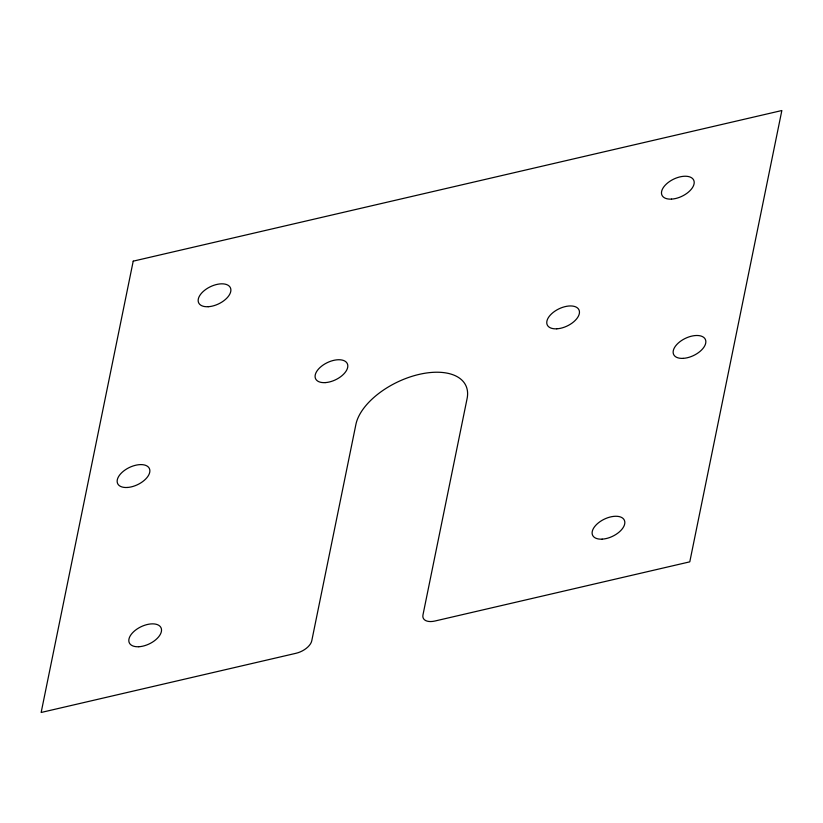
<?xml version="1.0" encoding="UTF-8"?>
<svg xmlns="http://www.w3.org/2000/svg" width="823" height="823" viewBox="0 0 823 823"><rect width="100%" height="100%" fill="white"/><g stroke="black" fill="none" stroke-linecap="round" stroke-linejoin="round"><path stroke-width="1.23" d="M133.213 261.158L41.15 712.471L295.971 653.297A15.051 8.158 -25.6 0 0 311.763 640.798L355.906 424.411A60.223 32.622 -25.6 0 1 419.072 374.403A60.223 32.622 -25.6 0 1 467.094 398.589L422.96 614.966A15.051 8.158 -25.6 0 0 434.966 621.015L689.787 561.842L781.85 110.529L133.213 261.158M602.148 539.147A17.561 9.516 -25.6 0 0 624.708 521.278A17.561 9.516 -25.6 0 0 598.568 522.728A17.561 9.516 -25.6 0 0 602.148 539.147M138.83 646.734A17.561 9.516 -25.6 0 0 161.401 628.875A17.561 9.516 -25.6 0 0 135.26 630.325A17.561 9.516 -25.6 0 0 138.83 646.734M127.184 487.483A17.561 9.516 -25.6 0 0 149.745 469.614A17.561 9.516 -25.6 0 0 123.604 471.065A17.561 9.516 -25.6 0 0 127.184 487.483M208.198 306.712A17.561 9.516 -25.6 0 0 230.759 288.842A17.561 9.516 -25.6 0 0 204.618 290.293A17.561 9.516 -25.6 0 0 208.198 306.712M671.506 199.115A17.561 9.516 -25.6 0 0 694.077 181.255A17.561 9.516 -25.6 0 0 667.937 182.696A17.561 9.516 -25.6 0 0 671.506 199.115M683.162 358.365A17.561 9.516 -25.6 0 0 705.723 340.506A17.561 9.516 -25.6 0 0 679.582 341.957A17.561 9.516 -25.6 0 0 683.162 358.365M556.78 328.819A17.561 9.516 -25.6 0 0 579.341 310.96A17.561 9.516 -25.6 0 0 553.2 312.411A17.561 9.516 -25.6 0 0 556.78 328.819M325.116 382.623A17.561 9.516 -25.6 0 0 347.687 364.754A17.561 9.516 -25.6 0 0 321.546 366.204A17.561 9.516 -25.6 0 0 325.116 382.623"/></g></svg>
